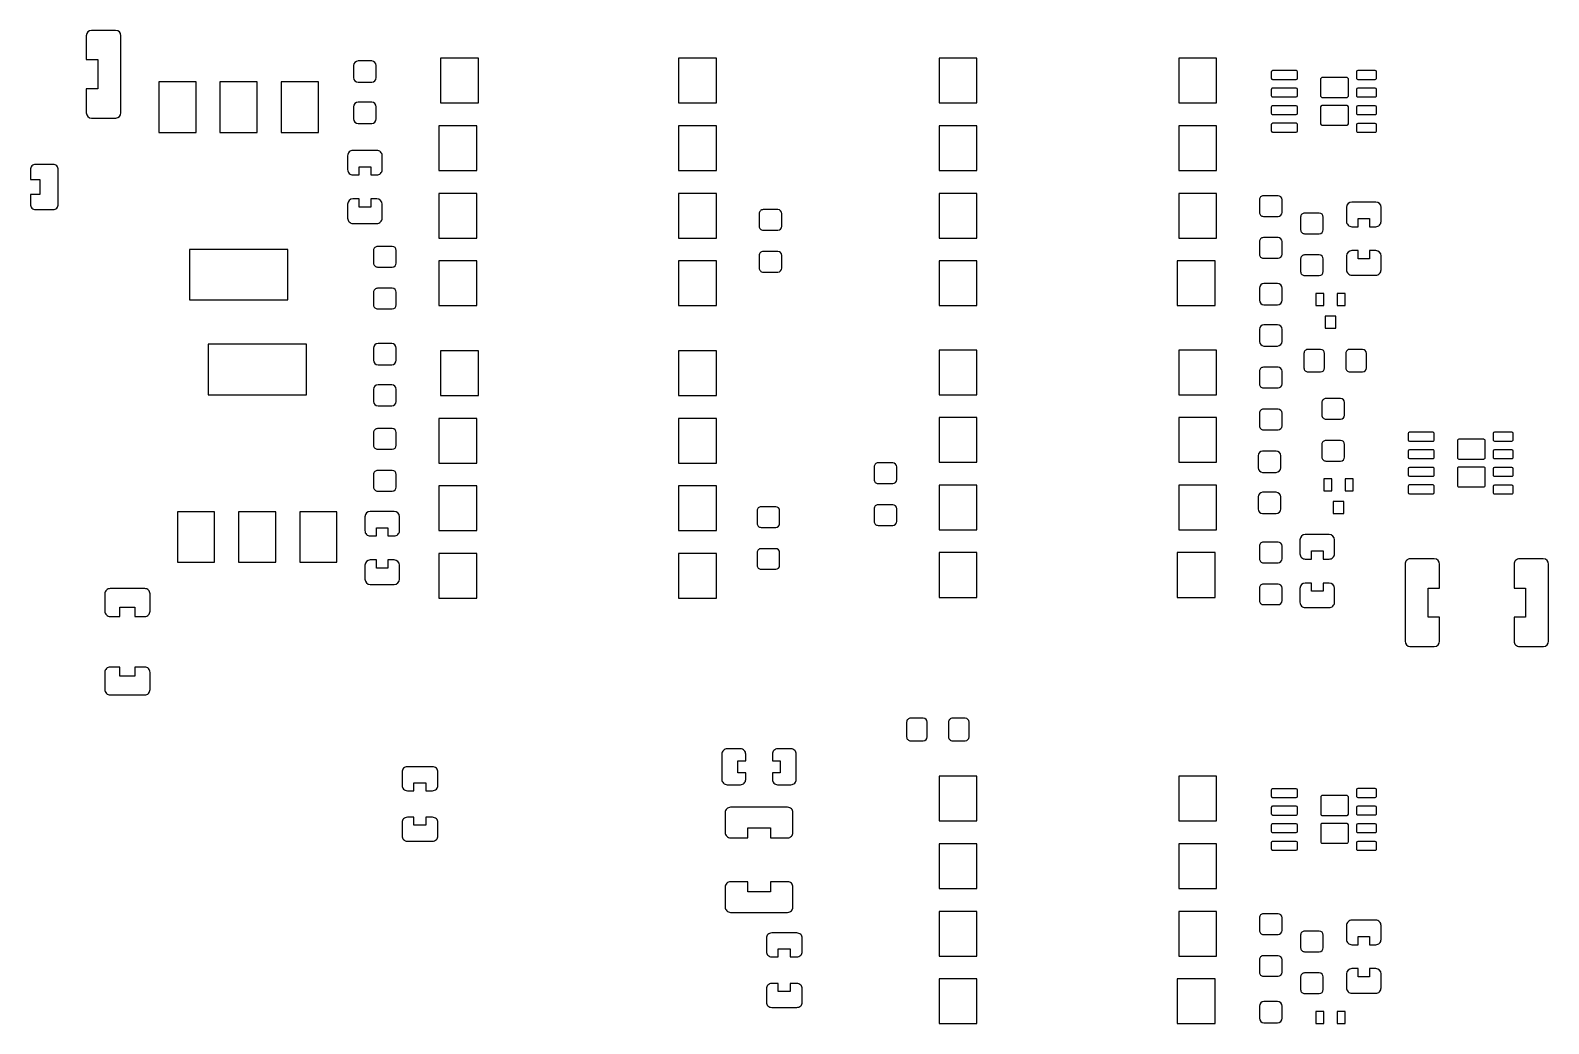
# Model space of a CAD drawing. Extents: x -210 to 210, y -160 to 160.
# Drawn here: x -20.4 to 36.7, y -89.7 to -52.3 of the extents above; entities that cross this region are included whole.
import ezdxf

# ---------------------------------------------------------------- set-up
doc = ezdxf.new("R2010")
doc.units = 0
doc.header["$MEASUREMENT"] = 0
doc.layers.get('0').update_dxf_attribs({"linetype": 'CONTINUOUS'})

msp = doc.modelspace()

# ---------------------------------------------------------------- linework, layer by layer
for points in [[(-16.945001, -52.51, 0.413677), (-17.145, -52.31), (-17.145, -52.31), (-18.045999, -52.31), (-18.045999, -52.31, 0.413722), (-18.246001, -52.51), (-18.246001, -52.51), (-18.246001, -53.41), (-18.246001, -53.41), (-17.812001, -53.41), (-17.812001, -53.41), (-17.812001, -54.51), (-17.812001, -54.51), (-18.246001, -54.51), (-18.246001, -54.51), (-18.246001, -55.41), (-18.246001, -55.41, 0.413686), (-18.045999, -55.61), (-18.045999, -55.61), (-17.132999, -55.61), (-17.132999, -55.61, 0.396173), (-16.945001, -55.41), (-16.945001, -55.41), (-16.945001, -52.51)], [(-7.345, -53.635, 0.40434), (-7.514, -53.46), (-7.514, -53.46), (-8.026, -53.46), (-8.026, -53.46, 0.404473), (-8.195, -53.635), (-8.195, -53.635), (-8.195, -54.085), (-8.195, -54.085, 0.404409), (-8.026, -54.26), (-8.026, -54.26), (-7.514, -54.26), (-7.514, -54.26, 0.404309), (-7.345, -54.085), (-7.345, -54.085), (-7.345, -53.635)], [(27.3, -53.875, 0.412516), (27.25, -53.825), (27.25, -53.825), (26.36, -53.825), (26.36, -53.825, 0.415804), (26.31, -53.875), (26.31, -53.875), (26.31, -54.105), (26.31, -54.105, 0.415731), (26.36, -54.155), (26.36, -54.155), (27.25, -54.155), (27.25, -54.155, 0.412345), (27.3, -54.105), (27.3, -54.105), (27.3, -53.875)], [(29.21, -54.136997, 0.413479), (29.16, -54.086997), (29.16, -54.086997), (28.217, -54.086997), (28.217, -54.086997, 0.412835), (28.167, -54.136997), (28.167, -54.136997), (28.167, -54.78), (28.167, -54.78, 0.411761), (28.217, -54.83), (28.217, -54.83), (29.16, -54.83), (29.16, -54.83, 0.412572), (29.21, -54.78), (29.21, -54.78), (29.21, -54.136997)], [(30.27, -53.872002, 0.409749), (30.22, -53.822002), (30.22, -53.822002), (29.56, -53.822002), (29.56, -53.822002, 0.413211), (29.51, -53.872002), (29.51, -53.872002), (29.51, -54.102002), (29.51, -54.102002, 0.418949), (29.56, -54.152002), (29.56, -54.152002), (30.22, -54.152002), (30.22, -54.152002, 0.415486), (30.27, -54.102002), (30.27, -54.102002), (30.27, -53.872002)], [(27.3, -54.535, 0.412459), (27.25, -54.485), (27.25, -54.485), (26.36, -54.485), (26.36, -54.485, 0.415804), (26.31, -54.535), (26.31, -54.535), (26.31, -54.765), (26.31, -54.765, 0.415731), (26.36, -54.815), (26.36, -54.815), (27.25, -54.815), (27.25, -54.815, 0.412345), (27.3, -54.765), (27.3, -54.765), (27.3, -54.535)], [(30.27, -54.531997, 0.409721), (30.22, -54.481997), (30.22, -54.481997), (29.56, -54.481997), (29.56, -54.481997, 0.413182), (29.51, -54.531997), (29.51, -54.531997), (29.51, -54.761997), (29.51, -54.761997, 0.418978), (29.56, -54.811997), (29.56, -54.811997), (30.22, -54.811997), (30.22, -54.811997, 0.415515), (30.27, -54.761997), (30.27, -54.761997), (30.27, -54.531997)], [(-7.345, -55.185, 0.40434), (-7.514, -55.01), (-7.514, -55.01), (-8.026, -55.01), (-8.026, -55.01, 0.404473), (-8.195, -55.185), (-8.195, -55.185), (-8.195, -55.635), (-8.195, -55.635, 0.404409), (-8.026, -55.81), (-8.026, -55.81), (-7.514, -55.81), (-7.514, -55.81, 0.404309), (-7.345, -55.635), (-7.345, -55.635), (-7.345, -55.185)], [(27.3, -55.195, 0.412516), (27.25, -55.145), (27.25, -55.145), (26.36, -55.145), (26.36, -55.145, 0.415804), (26.31, -55.195), (26.31, -55.195), (26.31, -55.425), (26.31, -55.425, 0.415731), (26.36, -55.475), (26.36, -55.475), (27.25, -55.475), (27.25, -55.475, 0.412345), (27.3, -55.425), (27.3, -55.425), (27.3, -55.195)], [(29.21, -55.18, 0.412629), (29.16, -55.13), (29.16, -55.13), (28.217, -55.13), (28.217, -55.13, 0.411987), (28.167, -55.18), (28.167, -55.18), (28.167, -55.822998), (28.167, -55.822998, 0.412579), (28.217, -55.872998), (28.217, -55.872998), (29.16, -55.872998), (29.16, -55.872998, 0.413451), (29.21, -55.822998), (29.21, -55.822998), (29.21, -55.18)], [(30.27, -55.197002, 0.409749), (30.22, -55.147002), (30.22, -55.147002), (29.56, -55.147002), (29.56, -55.147002, 0.413211), (29.51, -55.197002), (29.51, -55.197002), (29.51, -55.427002), (29.51, -55.427002, 0.418949), (29.56, -55.477002), (29.56, -55.477002), (30.22, -55.477002), (30.22, -55.477002, 0.415486), (30.27, -55.427002), (30.27, -55.427002), (30.27, -55.197002)], [(27.3, -55.855, 0.412487), (27.25, -55.805), (27.25, -55.805), (26.36, -55.805), (26.36, -55.805, 0.415804), (26.31, -55.855), (26.31, -55.855), (26.31, -56.085), (26.31, -56.085, 0.415746), (26.36, -56.135), (26.36, -56.135), (27.25, -56.135), (27.25, -56.135, 0.412402), (27.3, -56.085), (27.3, -56.085), (27.3, -55.855)], [(30.27, -55.856997, 0.409721), (30.22, -55.806997), (30.22, -55.806997), (29.56, -55.806997), (29.56, -55.806997, 0.413182), (29.51, -55.856997), (29.51, -55.856997), (29.51, -56.086997), (29.51, -56.086997, 0.418978), (29.56, -56.136997), (29.56, -56.136997), (30.22, -56.136997), (30.22, -56.136997, 0.415515), (30.27, -56.086997), (30.27, -56.086997), (30.27, -55.856997)], [(-7.12, -57.022998, 0.415118), (-7.32, -56.822998), (-7.32, -56.822998), (-8.22, -56.822998), (-8.22, -56.822998, 0.415177), (-8.42, -57.022998), (-8.42, -57.022998), (-8.42, -57.546997), (-8.42, -57.546997, 0.415168), (-8.22, -57.746997), (-8.22, -57.746997), (-7.987, -57.746997), (-7.987, -57.746997), (-7.987, -57.438999), (-7.987, -57.438999), (-7.553, -57.438999), (-7.553, -57.438999), (-7.553, -57.746997), (-7.553, -57.746997), (-7.32, -57.746997), (-7.32, -57.746997, 0.415125), (-7.12, -57.546997), (-7.12, -57.546997), (-7.12, -57.022998)], [(-19.300001, -57.55, 0.414342), (-19.5, -57.35), (-19.5, -57.35), (-20.15, -57.35), (-20.15, -57.35, 0.414437), (-20.35, -57.55), (-20.35, -57.55), (-20.35, -57.916997), (-20.35, -57.916997), (-20, -57.916997), (-20, -57.916997), (-20, -58.483003), (-20, -58.483003), (-20.35, -58.483003), (-20.35, -58.483003), (-20.35, -58.85), (-20.35, -58.85, 0.414403), (-20.15, -59.05), (-20.15, -59.05), (-19.5, -59.05), (-19.5, -59.05, 0.414335), (-19.300001, -58.85), (-19.300001, -58.85), (-19.300001, -57.55)], [(-7.12, -58.846997, 0.413651), (-7.32, -58.646997), (-7.32, -58.646997), (-7.553, -58.646997), (-7.553, -58.646997), (-7.553, -58.956001), (-7.553, -58.956001), (-7.987, -58.956001), (-7.987, -58.956001), (-7.987, -58.646997), (-7.987, -58.646997), (-8.22, -58.646997), (-8.22, -58.646997, 0.413693), (-8.42, -58.846997), (-8.42, -58.846997), (-8.42, -59.372002), (-8.42, -59.372002, 0.415177), (-8.22, -59.572002), (-8.22, -59.572002), (-7.32, -59.572002), (-7.32, -59.572002, 0.415132), (-7.12, -59.372002), (-7.12, -59.372002), (-7.12, -58.846997)], [(26.715, -58.68, 0.413647), (26.565, -58.53), (26.565, -58.53), (26.015, -58.53), (26.015, -58.53, 0.41482), (25.865, -58.68), (25.865, -58.68), (25.865, -59.155), (25.865, -59.155, 0.414762), (26.015, -59.305), (26.015, -59.305), (26.565, -59.305), (26.565, -59.305, 0.41359), (26.715, -59.155), (26.715, -59.155), (26.715, -58.68)], [(30.44, -58.966997, 0.413293), (30.24, -58.766997), (30.24, -58.766997), (29.34, -58.766997), (29.34, -58.766997, 0.414087), (29.14, -58.966997), (29.14, -58.966997), (29.14, -59.491997), (29.14, -59.491997, 0.415526), (29.34, -59.691997), (29.34, -59.691997), (29.572998, -59.691997), (29.572998, -59.691997), (29.572998, -59.383999), (29.572998, -59.383999), (30.006001, -59.383999), (30.006001, -59.383999), (30.006001, -59.691997), (30.006001, -59.691997), (30.24, -59.691997), (30.24, -59.691997, 0.414742), (30.44, -59.491997), (30.44, -59.491997), (30.44, -58.966997)], [(7.905, -59.2, 0.414116), (7.755, -59.05), (7.755, -59.05), (7.205, -59.05), (7.205, -59.05, 0.41433), (7.055, -59.2), (7.055, -59.2), (7.055, -59.675), (7.055, -59.675, 0.414292), (7.205, -59.825), (7.205, -59.825), (7.755, -59.825), (7.755, -59.825, 0.414078), (7.905, -59.675), (7.905, -59.675), (7.905, -59.2)], [(28.265, -59.33, 0.413723), (28.115, -59.18), (28.115, -59.18), (27.565, -59.18), (27.565, -59.18, 0.414724), (27.415, -59.33), (27.415, -59.33), (27.415, -59.805), (27.415, -59.805, 0.414686), (27.565, -59.955), (27.565, -59.955), (28.115, -59.955), (28.115, -59.955, 0.413709), (28.265, -59.805), (28.265, -59.805), (28.265, -59.33)], [(-6.595, -60.585, 0.414136), (-6.745, -60.435), (-6.745, -60.435), (-7.295, -60.435), (-7.295, -60.435, 0.414329), (-7.445, -60.585), (-7.445, -60.585), (-7.445, -61.06), (-7.445, -61.06, 0.414272), (-7.295, -61.21), (-7.295, -61.21), (-6.745, -61.21), (-6.745, -61.21, 0.414098), (-6.595, -61.06), (-6.595, -61.06), (-6.595, -60.585)], [(26.715, -60.255, 0.413647), (26.565, -60.105), (26.565, -60.105), (26.015, -60.105), (26.015, -60.105, 0.41482), (25.865, -60.255), (25.865, -60.255), (25.865, -60.73), (25.865, -60.73, 0.414762), (26.015, -60.88), (26.015, -60.88), (26.565, -60.88), (26.565, -60.88, 0.41359), (26.715, -60.73), (26.715, -60.73), (26.715, -60.255)], [(7.905, -60.775, 0.414116), (7.755, -60.625), (7.755, -60.625), (7.205, -60.625), (7.205, -60.625, 0.41433), (7.055, -60.775), (7.055, -60.775), (7.055, -61.25), (7.055, -61.25, 0.414292), (7.205, -61.4), (7.205, -61.4), (7.755, -61.4), (7.755, -61.4, 0.414078), (7.905, -61.25), (7.905, -61.25), (7.905, -60.775)], [(28.265, -60.905, 0.413723), (28.115, -60.755), (28.115, -60.755), (27.565, -60.755), (27.565, -60.755, 0.414724), (27.415, -60.905), (27.415, -60.905), (27.415, -61.38), (27.415, -61.38, 0.414686), (27.565, -61.53), (27.565, -61.53), (28.115, -61.53), (28.115, -61.53, 0.413709), (28.265, -61.38), (28.265, -61.38), (28.265, -60.905)], [(30.44, -60.791997, 0.413286), (30.24, -60.591997), (30.24, -60.591997), (30.006001, -60.591997), (30.006001, -60.591997), (30.006001, -60.901001), (30.006001, -60.901001), (29.572998, -60.901001), (29.572998, -60.901001), (29.572998, -60.591997), (29.572998, -60.591997), (29.34, -60.591997), (29.34, -60.591997, 0.414077), (29.14, -60.791997), (29.14, -60.791997), (29.14, -61.317002), (29.14, -61.317002, 0.415529), (29.34, -61.517002), (29.34, -61.517002), (30.24, -61.517002), (30.24, -61.517002, 0.414735), (30.44, -61.317002), (30.44, -61.317002), (30.44, -60.791997)], [(-6.595, -62.16, 0.414136), (-6.745, -62.01), (-6.745, -62.01), (-7.295, -62.01), (-7.295, -62.01, 0.41431), (-7.445, -62.16), (-7.445, -62.16), (-7.445, -62.634995), (-7.445, -62.634995, 0.414291), (-7.295, -62.785), (-7.295, -62.785), (-6.745, -62.785), (-6.745, -62.785, 0.414108), (-6.595, -62.634995), (-6.595, -62.634995), (-6.595, -62.16)], [(26.715, -62.005, 0.403962), (26.545999, -61.83), (26.545999, -61.83), (26.033999, -61.83), (26.033999, -61.83, 0.404879), (25.865, -62.005), (25.865, -62.005), (25.865, -62.455), (25.865, -62.455, 0.404839), (26.033999, -62.63), (26.033999, -62.63), (26.545999, -62.63), (26.545999, -62.63, 0.403947), (26.715, -62.455), (26.715, -62.455), (26.715, -62.005)], [(26.715, -63.555, 0.403962), (26.545999, -63.380005), (26.545999, -63.380005), (26.033999, -63.380005), (26.033999, -63.380005, 0.404855), (25.865, -63.555), (25.865, -63.555), (25.865, -64.005), (25.865, -64.005, 0.404871), (26.033999, -64.18), (26.033999, -64.18), (26.545999, -64.18), (26.545999, -64.18, 0.403978), (26.715, -64.005), (26.715, -64.005), (26.715, -63.555)], [(-6.595, -64.26, 0.40434), (-6.764, -64.085), (-6.764, -64.085), (-7.276, -64.085), (-7.276, -64.085, 0.404482), (-7.445, -64.26), (-7.445, -64.26), (-7.445, -64.71), (-7.445, -64.71, 0.404402), (-7.276, -64.885), (-7.276, -64.885), (-6.764, -64.885), (-6.764, -64.885, 0.404301), (-6.595, -64.71), (-6.595, -64.71), (-6.595, -64.26)], [(28.315, -64.455005, 0.413709), (28.165, -64.305), (28.165, -64.305), (27.69, -64.305), (27.69, -64.305, 0.414719), (27.54, -64.455005), (27.54, -64.455005), (27.54, -65.004995), (27.54, -65.004995, 0.41471), (27.69, -65.155), (27.69, -65.155), (28.165, -65.155), (28.165, -65.155, 0.413699), (28.315, -65.004995), (28.315, -65.004995), (28.315, -64.455005)], [(29.89, -64.455005, 0.413742), (29.74, -64.305), (29.74, -64.305), (29.265, -64.305), (29.265, -64.305, 0.414815), (29.115, -64.455005), (29.115, -64.455005), (29.115, -65.004995), (29.115, -65.004995, 0.414777), (29.265, -65.155), (29.265, -65.155), (29.74, -65.155), (29.74, -65.155, 0.413704), (29.89, -65.004995), (29.89, -65.004995), (29.89, -64.455005)], [(26.715, -65.130005, 0.413647), (26.565, -64.98), (26.565, -64.98), (26.015, -64.98), (26.015, -64.98, 0.414829), (25.865, -65.130005), (25.865, -65.130005), (25.865, -65.605), (25.865, -65.605, 0.414762), (26.015, -65.755), (26.015, -65.755), (26.565, -65.755), (26.565, -65.755, 0.41359), (26.715, -65.605), (26.715, -65.605), (26.715, -65.130005)], [(-6.595, -65.81, 0.40434), (-6.764, -65.635005), (-6.764, -65.635005), (-7.276, -65.635005), (-7.276, -65.635005, 0.404458), (-7.445, -65.81), (-7.445, -65.81), (-7.445, -66.260005), (-7.445, -66.260005, 0.404402), (-7.276, -66.435), (-7.276, -66.435), (-6.764, -66.435), (-6.764, -66.435, 0.404301), (-6.595, -66.260005), (-6.595, -66.260005), (-6.595, -65.81)], [(29.065, -66.304995, 0.413675), (28.915, -66.155), (28.915, -66.155), (28.365, -66.155), (28.365, -66.155, 0.414724), (28.215, -66.304995), (28.215, -66.304995), (28.215, -66.78), (28.215, -66.78, 0.414719), (28.365, -66.930005), (28.365, -66.930005), (28.915, -66.930005), (28.915, -66.930005, 0.413685), (29.065, -66.78), (29.065, -66.78), (29.065, -66.304995)], [(26.715, -66.705005, 0.413647), (26.565, -66.555), (26.565, -66.555), (26.015, -66.555), (26.015, -66.555, 0.41482), (25.865, -66.705005), (25.865, -66.705005), (25.865, -67.18), (25.865, -67.18, 0.414772), (26.015, -67.330005), (26.015, -67.330005), (26.565, -67.330005), (26.565, -67.330005, 0.41359), (26.715, -67.18), (26.715, -67.18), (26.715, -66.705005)], [(-6.595, -67.434995, 0.414136), (-6.745, -67.285), (-6.745, -67.285), (-7.295, -67.285), (-7.295, -67.285, 0.41431), (-7.445, -67.434995), (-7.445, -67.434995), (-7.445, -67.91), (-7.445, -67.91, 0.414272), (-7.295, -68.060005), (-7.295, -68.060005), (-6.745, -68.060005), (-6.745, -68.060005, 0.414098), (-6.595, -67.91), (-6.595, -67.91), (-6.595, -67.434995)], [(29.065, -67.879995, 0.413675), (28.915, -67.73), (28.915, -67.73), (28.365, -67.73), (28.365, -67.73, 0.414743), (28.215, -67.879995), (28.215, -67.879995), (28.215, -68.355), (28.215, -68.355, 0.414705), (28.365, -68.504995), (28.365, -68.504995), (28.915, -68.504995), (28.915, -68.504995, 0.413685), (29.065, -68.355), (29.065, -68.355), (29.065, -67.879995)], [(32.442, -67.475, 0.415503), (32.392, -67.425), (32.392, -67.425), (31.502002, -67.425), (31.502002, -67.425, 0.413227), (31.452, -67.475), (31.452, -67.475), (31.452, -67.705), (31.452, -67.705, 0.413014), (31.502002, -67.755), (31.502002, -67.755), (32.392, -67.755), (32.392, -67.755, 0.41546), (32.442, -67.705), (32.442, -67.705), (32.442, -67.475)], [(34.352002, -67.736997, 0.416541), (34.302, -67.686997), (34.302, -67.686997), (33.36, -67.686997), (33.36, -67.686997, 0.415691), (33.31, -67.736997), (33.31, -67.736997), (33.31, -68.38), (33.31, -68.38, 0.414643), (33.36, -68.43), (33.36, -68.43), (34.302, -68.43), (34.302, -68.43, 0.415617), (34.352002, -68.38), (34.352002, -68.38), (34.352002, -67.736997)], [(35.412, -67.472002, 0.412446), (35.362002, -67.422002), (35.362002, -67.422002), (34.702, -67.422002), (34.702, -67.422002, 0.410254), (34.652, -67.472002), (34.652, -67.472002), (34.652, -67.702002), (34.652, -67.702002, 0.415835), (34.702, -67.751997), (34.702, -67.751997), (35.362002, -67.751997), (35.362002, -67.751997, 0.418191), (35.412, -67.702002), (35.412, -67.702002), (35.412, -67.472002)], [(26.665, -68.305, 0.403903), (26.496001, -68.13), (26.496001, -68.13), (25.984001, -68.13), (25.984001, -68.13, 0.404868), (25.815, -68.305), (25.815, -68.305), (25.815, -68.755), (25.815, -68.755, 0.404845), (25.984001, -68.93), (25.984001, -68.93), (26.496001, -68.93), (26.496001, -68.93, 0.403879), (26.665, -68.755), (26.665, -68.755), (26.665, -68.305)], [(32.442, -68.135, 0.415417), (32.392, -68.085), (32.392, -68.085), (31.502002, -68.085), (31.502002, -68.085, 0.413199), (31.452, -68.135), (31.452, -68.135), (31.452, -68.365), (31.452, -68.365, 0.412986), (31.502002, -68.415), (31.502002, -68.415), (32.392, -68.415), (32.392, -68.415, 0.41546), (32.442, -68.365), (32.442, -68.365), (32.442, -68.135)], [(35.412, -68.131997, 0.412389), (35.362002, -68.081997), (35.362002, -68.081997), (34.702, -68.081997), (34.702, -68.081997, 0.41017), (34.652, -68.131997), (34.652, -68.131997), (34.652, -68.361997), (34.652, -68.361997, 0.415863), (34.702, -68.411997), (34.702, -68.411997), (35.362002, -68.411997), (35.362002, -68.411997, 0.418191), (35.412, -68.361997), (35.412, -68.361997), (35.412, -68.131997)], [(-6.595, -69.009995, 0.414106), (-6.745, -68.86), (-6.745, -68.86), (-7.295, -68.86), (-7.295, -68.86, 0.41431), (-7.445, -69.009995), (-7.445, -69.009995), (-7.445, -69.485), (-7.445, -69.485, 0.414272), (-7.295, -69.634995), (-7.295, -69.634995), (-6.745, -69.634995), (-6.745, -69.634995, 0.414108), (-6.595, -69.485), (-6.595, -69.485), (-6.595, -69.009995)], [(12.225, -68.724995, 0.414125), (12.075, -68.575), (12.075, -68.575), (11.525, -68.575), (11.525, -68.575, 0.414299), (11.375, -68.724995), (11.375, -68.724995), (11.375, -69.2), (11.375, -69.2, 0.414271), (11.525, -69.349995), (11.525, -69.349995), (12.075, -69.349995), (12.075, -69.349995, 0.414099), (12.225, -69.2), (12.225, -69.2), (12.225, -68.724995)], [(32.442, -68.795005, 0.415561), (32.392, -68.745), (32.392, -68.745), (31.502002, -68.745), (31.502002, -68.745, 0.413256), (31.452, -68.795005), (31.452, -68.795005), (31.452, -69.025), (31.452, -69.025, 0.413), (31.502002, -69.075005), (31.502002, -69.075005), (32.392, -69.075005), (32.392, -69.075005, 0.415517), (32.442, -69.025), (32.442, -69.025), (32.442, -68.795005)], [(34.352002, -68.779995, 0.415675), (34.302, -68.729995), (34.302, -68.729995), (33.36, -68.729995), (33.36, -68.729995, 0.414772), (33.31, -68.779995), (33.31, -68.779995), (33.31, -69.422998), (33.31, -69.422998, 0.415504), (33.36, -69.472998), (33.36, -69.472998), (34.302, -69.472998), (34.302, -69.472998, 0.416483), (34.352002, -69.422998), (34.352002, -69.422998), (34.352002, -68.779995)], [(35.412, -68.797002, 0.412475), (35.362002, -68.746997), (35.362002, -68.746997), (34.702, -68.746997), (34.702, -68.746997, 0.410226), (34.652, -68.797002), (34.652, -68.797002), (34.652, -69.026997), (34.652, -69.026997, 0.415892), (34.702, -69.077002), (34.702, -69.077002), (35.362002, -69.077002), (35.362002, -69.077002, 0.41822), (35.412, -69.026997), (35.412, -69.026997), (35.412, -68.797002)], [(32.442, -69.455, 0.415517), (32.392, -69.404995), (32.392, -69.404995), (31.502002, -69.404995), (31.502002, -69.404995, 0.413199), (31.452, -69.455), (31.452, -69.455), (31.452, -69.684995), (31.452, -69.684995, 0.413071), (31.502002, -69.735), (31.502002, -69.735), (32.392, -69.735), (32.392, -69.735, 0.415546), (32.442, -69.684995), (32.442, -69.684995), (32.442, -69.455)], [(35.412, -69.457002, 0.412446), (35.362002, -69.407002), (35.362002, -69.407002), (34.702, -69.407002), (34.702, -69.407002, 0.410198), (34.652, -69.457002), (34.652, -69.457002), (34.652, -69.687002), (34.652, -69.687002, 0.415835), (34.702, -69.737002), (34.702, -69.737002), (35.362002, -69.737002), (35.362002, -69.737002, 0.418133), (35.412, -69.687002), (35.412, -69.687002), (35.412, -69.457002)], [(12.225, -70.3, 0.414137), (12.075, -70.150005), (12.075, -70.150005), (11.525, -70.150005), (11.525, -70.150005, 0.414328), (11.375, -70.3), (11.375, -70.3), (11.375, -70.775), (11.375, -70.775, 0.414245), (11.525, -70.924995), (11.525, -70.924995), (12.075, -70.924995), (12.075, -70.924995, 0.414099), (12.225, -70.775), (12.225, -70.775), (12.225, -70.3)], [(26.665, -69.854995, 0.403902), (26.496001, -69.68), (26.496001, -69.68), (25.984001, -69.68), (25.984001, -69.68, 0.404868), (25.815, -69.854995), (25.815, -69.854995), (25.815, -70.304995), (25.815, -70.304995, 0.404837), (25.984001, -70.479995), (25.984001, -70.479995), (26.496001, -70.479995), (26.496001, -70.479995, 0.403871), (26.665, -70.304995), (26.665, -70.304995), (26.665, -69.854995)], [(-6.47, -70.597002, 0.413621), (-6.67, -70.396997), (-6.67, -70.396997), (-7.57, -70.396997), (-7.57, -70.396997, 0.413673), (-7.77, -70.597002), (-7.77, -70.597002), (-7.77, -71.121997), (-7.77, -71.121997, 0.415147), (-7.57, -71.322998), (-7.57, -71.322998), (-7.337, -71.322998), (-7.337, -71.322998), (-7.337, -71.014004), (-7.337, -71.014004), (-6.903, -71.014004), (-6.903, -71.014004), (-6.903, -71.322998), (-6.903, -71.322998), (-6.67, -71.322998), (-6.67, -71.322998, 0.41508), (-6.47, -71.121997), (-6.47, -71.121997), (-6.47, -70.597002)], [(7.825, -70.375005, 0.414097), (7.675, -70.225), (7.675, -70.225), (7.125, -70.225), (7.125, -70.225, 0.414369), (6.975, -70.375005), (6.975, -70.375005), (6.975, -70.85), (6.975, -70.85, 0.414311), (7.125, -71), (7.125, -71), (7.675, -71), (7.675, -71, 0.414038), (7.825, -70.85), (7.825, -70.85), (7.825, -70.375005)], [(28.69, -71.466997, 0.413296), (28.49, -71.267002), (28.49, -71.267002), (27.59, -71.267002), (27.59, -71.267002, 0.414073), (27.39, -71.466997), (27.39, -71.466997), (27.39, -71.992002), (27.39, -71.992002, 0.415515), (27.59, -72.191997), (27.59, -72.191997), (27.823, -72.191997), (27.823, -72.191997), (27.823, -71.883999), (27.823, -71.883999), (28.255999, -71.883999), (28.255999, -71.883999), (28.255999, -72.191997), (28.255999, -72.191997), (28.49, -72.191997), (28.49, -72.191997, 0.414724), (28.69, -71.992002), (28.69, -71.992002), (28.69, -71.466997)], [(7.825, -71.950005, 0.414086), (7.675, -71.8), (7.675, -71.8), (7.125, -71.8), (7.125, -71.8, 0.414359), (6.975, -71.950005), (6.975, -71.950005), (6.975, -72.425), (6.975, -72.425, 0.414311), (7.125, -72.575005), (7.125, -72.575005), (7.675, -72.575005), (7.675, -72.575005, 0.414057), (7.825, -72.425), (7.825, -72.425), (7.825, -71.950005)], [(26.715, -71.705, 0.413647), (26.565, -71.555005), (26.565, -71.555005), (26.015, -71.555005), (26.015, -71.555005, 0.4148), (25.865, -71.705), (25.865, -71.705), (25.865, -72.180005), (25.865, -72.180005, 0.414753), (26.015, -72.33), (26.015, -72.33), (26.565, -72.33), (26.565, -72.33, 0.413571), (26.715, -72.180005), (26.715, -72.180005), (26.715, -71.705)], [(-6.47, -72.421997, 0.413614), (-6.67, -72.222998), (-6.67, -72.222998), (-6.903, -72.222998), (-6.903, -72.222998), (-6.903, -72.531001), (-6.903, -72.531001), (-7.337, -72.531001), (-7.337, -72.531001), (-7.337, -72.222998), (-7.337, -72.222998), (-7.57, -72.222998), (-7.57, -72.222998, 0.413666), (-7.77, -72.421997), (-7.77, -72.421997), (-7.77, -72.948003), (-7.77, -72.948003, 0.413652), (-7.57, -73.146997), (-7.57, -73.146997), (-6.67, -73.146997), (-6.67, -73.146997, 0.413614), (-6.47, -72.948003), (-6.47, -72.948003), (-6.47, -72.421997)], [(32.64, -72.38, 0.413949), (32.44, -72.180005), (32.44, -72.180005), (31.54, -72.180005), (31.54, -72.180005, 0.414811), (31.34, -72.38), (31.34, -72.38), (31.34, -75.280005), (31.34, -75.280005, 0.395897), (31.527002, -75.48), (31.527002, -75.48), (32.44, -75.48), (32.44, -75.48, 0.413938), (32.64, -75.280005), (32.64, -75.280005), (32.64, -74.380005), (32.64, -74.380005), (32.205999, -74.380005), (32.205999, -74.380005), (32.205999, -73.28), (32.205999, -73.28), (32.64, -73.28), (32.64, -73.28), (32.64, -72.38)], [(36.740002, -72.38, 0.414017), (36.540002, -72.180005), (36.540002, -72.180005), (35.640002, -72.180005), (35.640002, -72.180005, 0.414844), (35.440002, -72.38), (35.440002, -72.38), (35.440002, -73.28), (35.440002, -73.28), (35.873, -73.28), (35.873, -73.28), (35.873, -74.380005), (35.873, -74.380005), (35.440002, -74.380005), (35.440002, -74.380005), (35.440002, -75.280005), (35.440002, -75.280005, 0.414826), (35.640002, -75.48), (35.640002, -75.48), (36.552002, -75.48), (36.552002, -75.48, 0.396564), (36.740002, -75.280005), (36.740002, -75.280005), (36.740002, -72.38)], [(-15.85, -73.5, 0.414387), (-16.05, -73.299995), (-16.05, -73.299995), (-17.35, -73.299995), (-17.35, -73.299995, 0.414451), (-17.549999, -73.5), (-17.549999, -73.5), (-17.549999, -74.150005), (-17.549999, -74.150005, 0.41441), (-17.35, -74.35), (-17.35, -74.35), (-16.983, -74.35), (-16.983, -74.35), (-16.983, -74), (-16.983, -74), (-16.417001, -74), (-16.417001, -74), (-16.417001, -74.35), (-16.417001, -74.35), (-16.05, -74.35), (-16.05, -74.35, 0.414351), (-15.85, -74.150005), (-15.85, -74.150005), (-15.85, -73.5)], [(26.715, -73.28, 0.413637), (26.565, -73.129995), (26.565, -73.129995), (26.015, -73.129995), (26.015, -73.129995, 0.414781), (25.865, -73.28), (25.865, -73.28), (25.865, -73.755005), (25.865, -73.755005, 0.414781), (26.015, -73.905), (26.015, -73.905), (26.565, -73.905), (26.565, -73.905, 0.413609), (26.715, -73.755005), (26.715, -73.755005), (26.715, -73.28)], [(28.69, -73.292002, 0.413289), (28.49, -73.091997), (28.49, -73.091997), (28.255999, -73.091997), (28.255999, -73.091997), (28.255999, -73.400996), (28.255999, -73.400996), (27.823, -73.400996), (27.823, -73.400996), (27.823, -73.091997), (27.823, -73.091997), (27.59, -73.091997), (27.59, -73.091997, 0.41408), (27.39, -73.292002), (27.39, -73.292002), (27.39, -73.817002), (27.39, -73.817002, 0.415549), (27.59, -74.018003), (27.59, -74.018003), (28.49, -74.018003), (28.49, -74.018003, 0.414761), (28.69, -73.817002), (28.69, -73.817002), (28.69, -73.292002)], [(-15.85, -76.45, 0.41438), (-16.05, -76.25), (-16.05, -76.25), (-16.417001, -76.25), (-16.417001, -76.25), (-16.417001, -76.6), (-16.417001, -76.6), (-16.983, -76.6), (-16.983, -76.6), (-16.983, -76.25), (-16.983, -76.25), (-17.35, -76.25), (-17.35, -76.25, 0.414439), (-17.549999, -76.45), (-17.549999, -76.45), (-17.549999, -77.1), (-17.549999, -77.1, 0.414416), (-17.35, -77.299995), (-17.35, -77.299995), (-16.05, -77.299995), (-16.05, -77.299995, 0.414357), (-15.85, -77.1), (-15.85, -77.1), (-15.85, -76.45)], [(13.375, -78.325005, 0.414194), (13.225, -78.175), (13.225, -78.175), (12.75, -78.175), (12.75, -78.175, 0.414242), (12.6, -78.325005), (12.6, -78.325005), (12.6, -78.875), (12.6, -78.875, 0.414214), (12.75, -79.025), (12.75, -79.025), (13.225, -79.025), (13.225, -79.025, 0.414137), (13.375, -78.875), (13.375, -78.875), (13.375, -78.325005)], [(14.95, -78.325005, 0.414202), (14.8, -78.175), (14.8, -78.175), (14.325, -78.175), (14.325, -78.175, 0.41434), (14.175, -78.325005), (14.175, -78.325005), (14.175, -78.875), (14.175, -78.875, 0.414292), (14.325, -79.025), (14.325, -79.025), (14.8, -79.025), (14.8, -79.025, 0.414154), (14.95, -78.875), (14.95, -78.875), (14.95, -78.325005)], [(6.55, -79.525, 0.41435), (6.35, -79.325), (6.35, -79.325), (5.85, -79.325), (5.85, -79.325, 0.414446), (5.65, -79.525), (5.65, -79.525), (5.65, -80.475005), (5.65, -80.475005, 0.414425), (5.85, -80.675), (5.85, -80.675), (6.35, -80.675), (6.35, -80.675, 0.414358), (6.55, -80.475005), (6.55, -80.475005), (6.55, -80.225), (6.55, -80.225), (6.25, -80.225), (6.25, -80.225), (6.25, -79.775), (6.25, -79.775), (6.55, -79.775), (6.55, -79.775), (6.55, -79.525)], [(8.449999, -79.525, 0.414315), (8.25, -79.325), (8.25, -79.325), (7.75, -79.325), (7.75, -79.325, 0.414481), (7.55, -79.525), (7.55, -79.525), (7.55, -79.775), (7.55, -79.775), (7.85, -79.775), (7.85, -79.775), (7.85, -80.225), (7.85, -80.225), (7.55, -80.225), (7.55, -80.225), (7.55, -80.475005), (7.55, -80.475005, 0.414503), (7.75, -80.675), (7.75, -80.675), (8.25, -80.675), (8.25, -80.675, 0.414292), (8.449999, -80.475005), (8.449999, -80.475005), (8.449999, -79.525)], [(-5.025, -80.2, 0.41435), (-5.225, -80), (-5.225, -80), (-6.175, -80), (-6.175, -80, 0.414475), (-6.375, -80.2), (-6.375, -80.2), (-6.375, -80.700005), (-6.375, -80.700005, 0.414475), (-6.175, -80.9), (-6.175, -80.9), (-5.925, -80.9), (-5.925, -80.9), (-5.925, -80.6), (-5.925, -80.6), (-5.475, -80.6), (-5.475, -80.6), (-5.475, -80.9), (-5.475, -80.9), (-5.225, -80.9), (-5.225, -80.9, 0.414336), (-5.025, -80.700005), (-5.025, -80.700005), (-5.025, -80.2)], [(27.3, -80.875, 0.413856), (27.25, -80.825), (27.25, -80.825), (26.36, -80.825), (26.36, -80.825, 0.414801), (26.31, -80.875), (26.31, -80.875), (26.31, -81.105), (26.31, -81.105, 0.414628), (26.36, -81.155), (26.36, -81.155), (27.25, -81.155), (27.25, -81.155, 0.413885), (27.3, -81.105), (27.3, -81.105), (27.3, -80.875)], [(30.27, -80.871997, 0.411166), (30.22, -80.821997), (30.22, -80.821997), (29.56, -80.821997), (29.56, -80.821997, 0.411786), (29.51, -80.871997), (29.51, -80.871997), (29.51, -81.101997), (29.51, -81.101997, 0.41749), (29.56, -81.152002), (29.56, -81.152002), (30.22, -81.152002), (30.22, -81.152002, 0.416995), (30.27, -81.101997), (30.27, -81.101997), (30.27, -80.871997)], [(8.325, -81.725, 0.414315), (8.125, -81.525), (8.125, -81.525), (5.975, -81.525), (5.975, -81.525, 0.414468), (5.775, -81.725), (5.775, -81.725), (5.775, -82.475), (5.775, -82.475, 0.414409), (5.975, -82.675), (5.975, -82.675), (6.625, -82.675), (6.625, -82.675), (6.625, -82.292002), (6.625, -82.292002), (7.475, -82.292002), (7.475, -82.292002), (7.475, -82.675), (7.475, -82.675), (8.125, -82.675), (8.125, -82.675, 0.414299), (8.325, -82.475), (8.325, -82.475), (8.325, -81.725)], [(27.3, -81.534995, 0.413856), (27.25, -81.485005), (27.25, -81.485005), (26.36, -81.485005), (26.36, -81.485005, 0.414772), (26.31, -81.534995), (26.31, -81.534995), (26.31, -81.765005), (26.31, -81.765005, 0.414657), (26.36, -81.814995), (26.36, -81.814995), (27.25, -81.814995), (27.25, -81.814995, 0.413828), (27.3, -81.765005), (27.3, -81.765005), (27.3, -81.534995)], [(29.21, -81.137002, 0.414986), (29.16, -81.087002), (29.16, -81.087002), (28.217998, -81.087002), (28.217998, -81.087002, 0.417278), (28.168, -81.137002), (28.168, -81.137002), (28.168, -81.78), (28.168, -81.78, 0.416206), (28.217998, -81.83), (28.217998, -81.83), (29.16, -81.83), (29.16, -81.83, 0.414042), (29.21, -81.78), (29.21, -81.78), (29.21, -81.137002)], [(30.27, -81.532002, 0.411195), (30.22, -81.482002), (30.22, -81.482002), (29.56, -81.482002), (29.56, -81.482002, 0.411786), (29.51, -81.532002), (29.51, -81.532002), (29.51, -81.762002), (29.51, -81.762002, 0.417404), (29.56, -81.812002), (29.56, -81.812002), (30.22, -81.812002), (30.22, -81.812002, 0.416967), (30.27, -81.762002), (30.27, -81.762002), (30.27, -81.532002)], [(-5.025, -82.1, 0.414373), (-5.225, -81.9), (-5.225, -81.9), (-5.475, -81.9), (-5.475, -81.9), (-5.475, -82.2), (-5.475, -82.2), (-5.925, -82.2), (-5.925, -82.2), (-5.925, -81.9), (-5.925, -81.9), (-6.175, -81.9), (-6.175, -81.9, 0.414468), (-6.375, -82.1), (-6.375, -82.1), (-6.375, -82.6), (-6.375, -82.6, 0.414439), (-6.175, -82.8), (-6.175, -82.8), (-5.225, -82.8), (-5.225, -82.8, 0.414344), (-5.025, -82.6), (-5.025, -82.6), (-5.025, -82.1)], [(27.3, -82.195, 0.413885), (27.25, -82.145), (27.25, -82.145), (26.36, -82.145), (26.36, -82.145, 0.414801), (26.31, -82.195), (26.31, -82.195), (26.31, -82.425), (26.31, -82.425, 0.414657), (26.36, -82.475), (26.36, -82.475), (27.25, -82.475), (27.25, -82.475, 0.413885), (27.3, -82.425), (27.3, -82.425), (27.3, -82.195)], [(29.21, -82.18, 0.414071), (29.16, -82.13), (29.16, -82.13), (28.217998, -82.13), (28.217998, -82.13, 0.41638), (28.168, -82.18), (28.168, -82.18), (28.168, -82.822998), (28.168, -82.822998, 0.417046), (28.217998, -82.872998), (28.217998, -82.872998), (29.16, -82.872998), (29.16, -82.872998, 0.4149), (29.21, -82.822998), (29.21, -82.822998), (29.21, -82.18)], [(30.27, -82.197002, 0.411167), (30.22, -82.147002), (30.22, -82.147002), (29.56, -82.147002), (29.56, -82.147002, 0.4119), (29.51, -82.197002), (29.51, -82.197002), (29.51, -82.427002), (29.51, -82.427002, 0.417404), (29.56, -82.477002), (29.56, -82.477002), (30.22, -82.477002), (30.22, -82.477002, 0.416967), (30.27, -82.427002), (30.27, -82.427002), (30.27, -82.197002)], [(27.3, -82.855, 0.413828), (27.25, -82.805), (27.25, -82.805), (26.36, -82.805), (26.36, -82.805, 0.414801), (26.31, -82.855), (26.31, -82.855), (26.31, -83.085), (26.31, -83.085, 0.414614), (26.36, -83.135), (26.36, -83.135), (27.25, -83.135), (27.25, -83.135, 0.413942), (27.3, -83.085), (27.3, -83.085), (27.3, -82.855)], [(30.27, -82.857002, 0.411223), (30.22, -82.806992), (30.22, -82.806992), (29.56, -82.806992), (29.56, -82.806992, 0.411843), (29.51, -82.857002), (29.51, -82.857002), (29.51, -83.087002), (29.51, -83.087002, 0.417461), (29.56, -83.137002), (29.56, -83.137002), (30.22, -83.137002), (30.22, -83.137002, 0.416967), (30.27, -83.087002), (30.27, -83.087002), (30.27, -82.857002)], [(8.325, -84.525, 0.414314), (8.125, -84.325), (8.125, -84.325), (7.475, -84.325), (7.475, -84.325), (7.475, -84.707998), (7.475, -84.707998), (6.625, -84.707998), (6.625, -84.707998), (6.625, -84.325), (6.625, -84.325), (5.975, -84.325), (5.975, -84.325, 0.414446), (5.775, -84.525), (5.775, -84.525), (5.775, -85.275), (5.775, -85.275, 0.414432), (5.975, -85.475), (5.975, -85.475), (8.125, -85.475), (8.125, -85.475, 0.414293), (8.325, -85.275), (8.325, -85.275), (8.325, -84.525)], [(26.715, -85.68, 0.414109), (26.565, -85.53), (26.565, -85.53), (26.015, -85.53), (26.015, -85.53, 0.414309), (25.865, -85.68), (25.865, -85.68), (25.865, -86.155), (25.865, -86.155, 0.414304), (26.015, -86.305), (26.015, -86.305), (26.565, -86.305), (26.565, -86.305, 0.414075), (26.715, -86.155), (26.715, -86.155), (26.715, -85.68)], [(28.265, -86.33, 0.414094), (28.115, -86.18), (28.115, -86.18), (27.565, -86.18), (27.565, -86.18, 0.414357), (27.415, -86.33), (27.415, -86.33), (27.415, -86.805), (27.415, -86.805, 0.414318), (27.565, -86.955), (27.565, -86.955), (28.115, -86.955), (28.115, -86.955, 0.414056), (28.265, -86.805), (28.265, -86.805), (28.265, -86.33)], [(30.44, -85.967998, 0.415122), (30.24, -85.767002), (30.24, -85.767002), (29.34, -85.767002), (29.34, -85.767002, 0.415198), (29.14, -85.967998), (29.14, -85.967998), (29.14, -86.492002), (29.14, -86.492002, 0.41517), (29.34, -86.692002), (29.34, -86.692002), (29.572998, -86.692002), (29.572998, -86.692002), (29.572998, -86.383994), (29.572998, -86.383994), (30.007, -86.383994), (30.007, -86.383994), (30.007, -86.692002), (30.007, -86.692002), (30.24, -86.692002), (30.24, -86.692002, 0.415108), (30.44, -86.492002), (30.44, -86.492002), (30.44, -85.967998)], [(8.675, -86.45, 0.414351), (8.475, -86.25), (8.475, -86.25), (7.525, -86.25), (7.525, -86.25, 0.41446), (7.325, -86.45), (7.325, -86.45), (7.325, -86.95), (7.325, -86.95, 0.414446), (7.525, -87.15), (7.525, -87.15), (7.775, -87.15), (7.775, -87.15), (7.775, -86.85), (7.775, -86.85), (8.224999, -86.85), (8.224999, -86.85), (8.224999, -87.15), (8.224999, -87.15), (8.475, -87.15), (8.475, -87.15, 0.414344), (8.675, -86.95), (8.675, -86.95), (8.675, -86.45)], [(26.715, -87.255, 0.414113), (26.565, -87.105), (26.565, -87.105), (26.015, -87.105), (26.015, -87.105, 0.414328), (25.865, -87.255), (25.865, -87.255), (25.865, -87.73), (25.865, -87.73, 0.41429), (26.015, -87.88), (26.015, -87.88), (26.565, -87.88), (26.565, -87.88, 0.414075), (26.715, -87.73), (26.715, -87.73), (26.715, -87.255)], [(28.265, -87.905, 0.414075), (28.115, -87.755), (28.115, -87.755), (27.565, -87.755), (27.565, -87.755, 0.414338), (27.415, -87.905), (27.415, -87.905), (27.415, -88.38), (27.415, -88.38, 0.414338), (27.565, -88.53), (27.565, -88.53), (28.115, -88.53), (28.115, -88.53, 0.414075), (28.265, -88.38), (28.265, -88.38), (28.265, -87.905)], [(30.44, -87.792002, 0.413656), (30.24, -87.592002), (30.24, -87.592002), (30.007, -87.592002), (30.007, -87.592002), (30.007, -87.900996), (30.007, -87.900996), (29.572998, -87.900996), (29.572998, -87.900996), (29.572998, -87.592002), (29.572998, -87.592002), (29.34, -87.592002), (29.34, -87.592002, 0.413717), (29.14, -87.792002), (29.14, -87.792002), (29.14, -88.317002), (29.14, -88.317002, 0.415191), (29.34, -88.517998), (29.34, -88.517998), (30.24, -88.517998), (30.24, -88.517998, 0.415108), (30.44, -88.317002), (30.44, -88.317002), (30.44, -87.792002)], [(8.675, -88.35, 0.414373), (8.475, -88.15), (8.475, -88.15), (8.224999, -88.15), (8.224999, -88.15), (8.224999, -88.45), (8.224999, -88.45), (7.775, -88.45), (7.775, -88.45), (7.775, -88.15), (7.775, -88.15), (7.525, -88.15), (7.525, -88.15, 0.414453), (7.325, -88.35), (7.325, -88.35), (7.325, -88.85), (7.325, -88.85, 0.414446), (7.525, -89.05), (7.525, -89.05), (8.475, -89.05), (8.475, -89.05, 0.414323), (8.675, -88.85), (8.675, -88.85), (8.675, -88.35)], [(26.715, -89.005, 0.404272), (26.545999, -88.83), (26.545999, -88.83), (26.033999, -88.83), (26.033999, -88.83, 0.404458), (25.865, -89.005), (25.865, -89.005), (25.865, -89.455), (25.865, -89.455, 0.404443), (26.033999, -89.63), (26.033999, -89.63), (26.545999, -89.63), (26.545999, -89.63, 0.404264), (26.715, -89.455), (26.715, -89.455), (26.715, -89.005)]]:
    msp.add_lwpolyline(points, format="xyb")
for points in [[(-3.505, -53.36), (-4.925, -53.36), (-4.925, -53.36), (-4.925, -55.04), (-4.925, -55.04), (-3.505, -55.04), (-3.505, -55.04), (-3.505, -53.36)], [(5.445, -53.36), (4.025, -53.36), (4.025, -53.36), (4.025, -55.04), (4.025, -55.04), (5.445, -55.04), (5.445, -55.04), (5.445, -53.36)], [(15.245, -53.36), (13.825, -53.36), (13.825, -53.36), (13.825, -55.04), (13.825, -55.04), (15.245, -55.04), (15.245, -55.04), (15.245, -53.36)], [(24.255, -53.36), (22.835, -53.36), (22.835, -53.36), (22.835, -55.04), (22.835, -55.04), (24.255, -55.04), (24.255, -55.04), (24.255, -53.36)], [(-14.12, -54.246997), (-15.52, -54.246997), (-15.52, -54.246997), (-15.52, -56.147998), (-15.52, -56.147998), (-14.12, -56.147998), (-14.12, -56.147998), (-14.12, -54.246997)], [(-11.82, -54.246997), (-13.22, -54.246997), (-13.22, -54.246997), (-13.22, -56.147998), (-13.22, -56.147998), (-11.82, -56.147998), (-11.82, -56.147998), (-11.82, -54.246997)], [(-9.52, -54.246997), (-10.92, -54.246997), (-10.92, -54.246997), (-10.92, -56.147998), (-10.92, -56.147998), (-9.52, -56.147998), (-9.52, -56.147998), (-9.52, -54.246997)], [(-3.565, -55.9), (-4.985, -55.9), (-4.985, -55.9), (-4.985, -57.58), (-4.985, -57.58), (-3.565, -57.58), (-3.565, -57.58), (-3.565, -55.9)], [(5.445, -55.9), (4.025, -55.9), (4.025, -55.9), (4.025, -57.58), (4.025, -57.58), (5.445, -57.58), (5.445, -57.58), (5.445, -55.9)], [(15.245, -55.9), (13.825, -55.9), (13.825, -55.9), (13.825, -57.58), (13.825, -57.58), (15.245, -57.58), (15.245, -57.58), (15.245, -55.9)], [(24.255, -55.9), (22.835, -55.9), (22.835, -55.9), (22.835, -57.58), (22.835, -57.58), (24.255, -57.58), (24.255, -57.58), (24.255, -55.9)], [(-3.565, -58.44), (-4.985, -58.44), (-4.985, -58.44), (-4.985, -60.12), (-4.985, -60.12), (-3.565, -60.12), (-3.565, -60.12), (-3.565, -58.44)], [(5.445, -58.44), (4.025, -58.44), (4.025, -58.44), (4.025, -60.12), (4.025, -60.12), (5.445, -60.12), (5.445, -60.12), (5.445, -58.44)], [(15.245, -58.44), (13.825, -58.44), (13.825, -58.44), (13.825, -60.12), (13.825, -60.12), (15.245, -60.12), (15.245, -60.12), (15.245, -58.44)], [(24.255, -58.44), (22.835, -58.44), (22.835, -58.44), (22.835, -60.12), (22.835, -60.12), (24.255, -60.12), (24.255, -60.12), (24.255, -58.44)], [(-10.67, -60.547998), (-14.37, -60.547998), (-14.37, -60.547998), (-14.37, -62.447002), (-14.37, -62.447002), (-10.67, -62.447002), (-10.67, -62.447002), (-10.67, -60.547998)], [(-3.565, -60.98), (-4.985, -60.98), (-4.985, -60.98), (-4.985, -62.66), (-4.985, -62.66), (-3.565, -62.66), (-3.565, -62.66), (-3.565, -60.98)], [(5.445, -60.98), (4.025, -60.98), (4.025, -60.98), (4.025, -62.66), (4.025, -62.66), (5.445, -62.66), (5.445, -62.66), (5.445, -60.98)], [(15.245, -60.98), (13.825, -60.98), (13.825, -60.98), (13.825, -62.66), (13.825, -62.66), (15.245, -62.66), (15.245, -62.66), (15.245, -60.98)], [(24.195, -60.98), (22.775, -60.98), (22.775, -60.98), (22.775, -62.66), (22.775, -62.66), (24.195, -62.66), (24.195, -62.66), (24.195, -60.98)], [(28.29, -62.205), (27.99, -62.205), (27.99, -62.205), (27.99, -62.655), (27.99, -62.655), (28.29, -62.655), (28.29, -62.655), (28.29, -62.205)], [(29.09, -62.205), (28.79, -62.205), (28.79, -62.205), (28.79, -62.655), (28.79, -62.655), (29.09, -62.655), (29.09, -62.655), (29.09, -62.205)], [(28.74, -63.055), (28.34, -63.055), (28.34, -63.055), (28.34, -63.505), (28.34, -63.505), (28.74, -63.505), (28.74, -63.505), (28.74, -63.055)], [(-9.97, -64.110005), (-13.67, -64.110005), (-13.67, -64.110005), (-13.67, -66.01), (-13.67, -66.01), (-9.97, -66.01), (-9.97, -66.01), (-9.97, -64.110005)], [(-3.505, -64.36), (-4.925, -64.36), (-4.925, -64.36), (-4.925, -66.04), (-4.925, -66.04), (-3.505, -66.04), (-3.505, -66.04), (-3.505, -64.36)], [(5.445, -64.36), (4.025, -64.36), (4.025, -64.36), (4.025, -66.04), (4.025, -66.04), (5.445, -66.04), (5.445, -66.04), (5.445, -64.36)], [(15.245, -64.329995), (13.825, -64.329995), (13.825, -64.329995), (13.825, -66.01), (13.825, -66.01), (15.245, -66.01), (15.245, -66.01), (15.245, -64.329995)], [(24.255, -64.329995), (22.835, -64.329995), (22.835, -64.329995), (22.835, -66.01), (22.835, -66.01), (24.255, -66.01), (24.255, -66.01), (24.255, -64.329995)], [(-3.565, -66.9), (-4.985, -66.9), (-4.985, -66.9), (-4.985, -68.58), (-4.985, -68.58), (-3.565, -68.58), (-3.565, -68.58), (-3.565, -66.9)], [(5.445, -66.9), (4.025, -66.9), (4.025, -66.9), (4.025, -68.58), (4.025, -68.58), (5.445, -68.58), (5.445, -68.58), (5.445, -66.9)], [(15.245, -66.869995), (13.825, -66.869995), (13.825, -66.869995), (13.825, -68.55), (13.825, -68.55), (15.245, -68.55), (15.245, -68.55), (15.245, -66.869995)], [(24.255, -66.869995), (22.835, -66.869995), (22.835, -66.869995), (22.835, -68.55), (22.835, -68.55), (24.255, -68.55), (24.255, -68.55), (24.255, -66.869995)], [(-3.565, -69.44), (-4.985, -69.44), (-4.985, -69.44), (-4.985, -71.12), (-4.985, -71.12), (-3.565, -71.12), (-3.565, -71.12), (-3.565, -69.44)], [(5.445, -69.44), (4.025, -69.44), (4.025, -69.44), (4.025, -71.12), (4.025, -71.12), (5.445, -71.12), (5.445, -71.12), (5.445, -69.44)], [(15.245, -69.409995), (13.825, -69.409995), (13.825, -69.409995), (13.825, -71.09), (13.825, -71.09), (15.245, -71.09), (15.245, -71.09), (15.245, -69.409995)], [(24.255, -69.409995), (22.835, -69.409995), (22.835, -69.409995), (22.835, -71.09), (22.835, -71.09), (24.255, -71.09), (24.255, -71.09), (24.255, -69.409995)], [(28.59, -69.179995), (28.29, -69.179995), (28.29, -69.179995), (28.29, -69.629995), (28.29, -69.629995), (28.59, -69.629995), (28.59, -69.629995), (28.59, -69.179995)], [(29.39, -69.179995), (29.09, -69.179995), (29.09, -69.179995), (29.09, -69.629995), (29.09, -69.629995), (29.39, -69.629995), (29.39, -69.629995), (29.39, -69.179995)], [(29.04, -70.029995), (28.64, -70.029995), (28.64, -70.029995), (28.64, -70.479995), (28.64, -70.479995), (29.04, -70.479995), (29.04, -70.479995), (29.04, -70.029995)], [(-13.42, -70.41), (-14.82, -70.41), (-14.82, -70.41), (-14.82, -72.31), (-14.82, -72.31), (-13.42, -72.31), (-13.42, -72.31), (-13.42, -70.41)], [(-11.12, -70.41), (-12.52, -70.41), (-12.52, -70.41), (-12.52, -72.31), (-12.52, -72.31), (-11.12, -72.31), (-11.12, -72.31), (-11.12, -70.41)], [(-8.82, -70.41), (-10.219999, -70.41), (-10.219999, -70.41), (-10.219999, -72.31), (-10.219999, -72.31), (-8.82, -72.31), (-8.82, -72.31), (-8.82, -70.41)], [(-3.565, -71.98), (-4.985, -71.98), (-4.985, -71.98), (-4.985, -73.66), (-4.985, -73.66), (-3.565, -73.66), (-3.565, -73.66), (-3.565, -71.98)], [(5.445, -71.98), (4.025, -71.98), (4.025, -71.98), (4.025, -73.66), (4.025, -73.66), (5.445, -73.66), (5.445, -73.66), (5.445, -71.98)], [(15.245, -71.950005), (13.825, -71.950005), (13.825, -71.950005), (13.825, -73.63), (13.825, -73.63), (15.245, -73.63), (15.245, -73.63), (15.245, -71.950005)], [(24.195, -71.950005), (22.775, -71.950005), (22.775, -71.950005), (22.775, -73.63), (22.775, -73.63), (24.195, -73.63), (24.195, -73.63), (24.195, -71.950005)], [(15.245, -80.360005), (13.825, -80.360005), (13.825, -80.360005), (13.825, -82.04), (13.825, -82.04), (15.245, -82.04), (15.245, -82.04), (15.245, -80.360005)], [(24.255, -80.360005), (22.835, -80.360005), (22.835, -80.360005), (22.835, -82.04), (22.835, -82.04), (24.255, -82.04), (24.255, -82.04), (24.255, -80.360005)], [(15.245, -82.9), (13.825, -82.9), (13.825, -82.9), (13.825, -84.58), (13.825, -84.58), (15.245, -84.58), (15.245, -84.58), (15.245, -82.9)], [(24.255, -82.9), (22.835, -82.9), (22.835, -82.9), (22.835, -84.58), (22.835, -84.58), (24.255, -84.58), (24.255, -84.58), (24.255, -82.9)], [(15.245, -85.44), (13.825, -85.44), (13.825, -85.44), (13.825, -87.12), (13.825, -87.12), (15.245, -87.12), (15.245, -87.12), (15.245, -85.44)], [(24.255, -85.44), (22.835, -85.44), (22.835, -85.44), (22.835, -87.12), (22.835, -87.12), (24.255, -87.12), (24.255, -87.12), (24.255, -85.44)], [(15.245, -87.98), (13.825, -87.98), (13.825, -87.98), (13.825, -89.66), (13.825, -89.66), (15.245, -89.66), (15.245, -89.66), (15.245, -87.98)], [(24.195, -87.98), (22.775, -87.98), (22.775, -87.98), (22.775, -89.66), (22.775, -89.66), (24.195, -89.66), (24.195, -89.66), (24.195, -87.98)], [(28.29, -89.205), (27.99, -89.205), (27.99, -89.205), (27.99, -89.655), (27.99, -89.655), (28.29, -89.655), (28.29, -89.655), (28.29, -89.205)], [(29.09, -89.205), (28.79, -89.205), (28.79, -89.205), (28.79, -89.655), (28.79, -89.655), (29.09, -89.655), (29.09, -89.655), (29.09, -89.205)]]:
    msp.add_lwpolyline(points)

doc.saveas('drawing.dxf')
